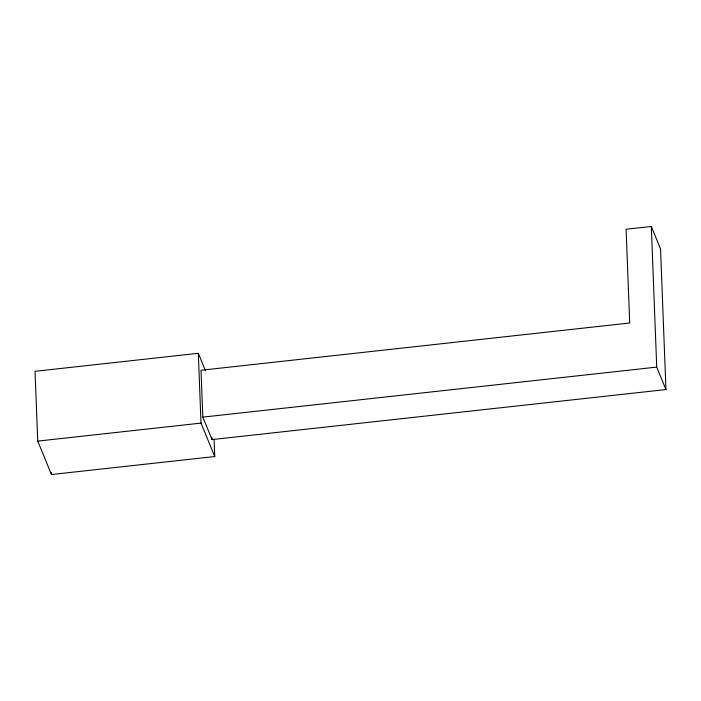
<?xml version="1.0" encoding="UTF-8"?>
<svg xmlns="http://www.w3.org/2000/svg" width="701" height="701" viewBox="0 0 701 701"><rect width="100%" height="100%" fill="white"/><g stroke="black" fill="none" stroke-linecap="round" stroke-linejoin="round"><path stroke-width="1.05" d="M651.317 226.467L626.107 229.245L629.708 323.003L201.021 370.259L202.826 417.13L212.052 439.58L665.95 389.554L660.544 248.916L651.317 226.467L656.723 367.105L665.95 389.554M205.402 370.522L198.322 353.304L35.05 371.302L37.731 441.104L51.471 474.533L214.743 456.535L214.077 439.08M202.826 417.13L656.723 367.105M37.731 441.104L201.003 423.106L214.743 456.535M211.965 437.398L212.052 439.58M198.322 353.304L201.003 423.106M51.392 472.351L51.471 474.533"/></g></svg>
